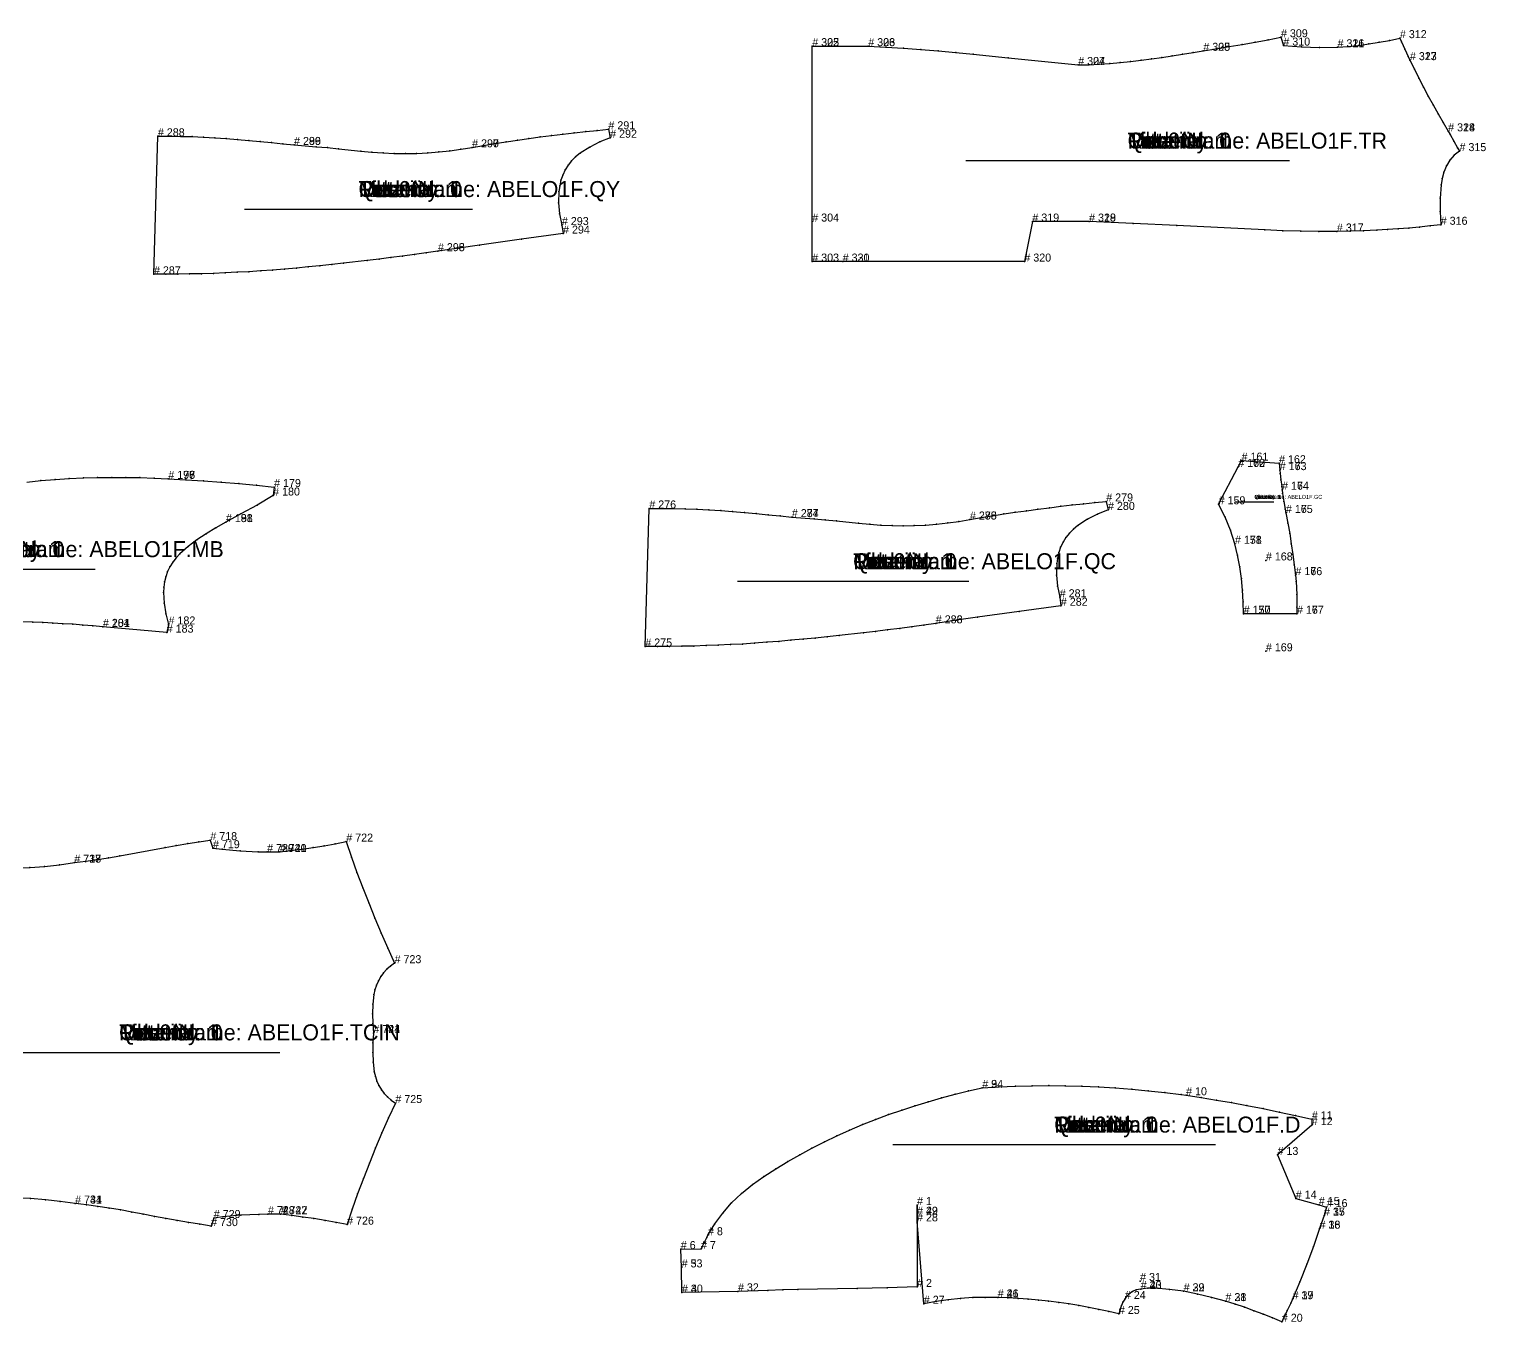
# Model space of a CAD drawing. Header units: metres. Extents: x 0 to 5103, y -3 to 3390.
# Drawn here: x 3283 to 5103, y 69 to 1684 of the extents above; entities that cross this region are included whole.
import ezdxf

# ---------------------------------------------------------------- set-up
doc = ezdxf.new("R2010")
doc.units = ezdxf.units.M

# ---------------------------------------------------------------- blocks, each defined once
blk = doc.blocks.new('1')
at = {"layer": '1'}
blk.add_lwpolyline([(4392.6, 214.9), (4392.6, 112.6), (4355.3, 111.5), (4318, 110.6), (4243.5, 109.3), (4224.8, 108.8), (4206.2, 108.3), (4168.9, 107.1), (4098.9, 105.5), (4098.5, 137), (4097.4, 159.9), (4122.7, 160), (4124, 162.9), (4126.9, 168.7), (4129.9, 174.4), (4131.4, 177.2), (4140.1, 191.4), (4149.9, 204.9), (4160.7, 217.5), (4173.4, 229.5), (4187, 240.4), (4201.3, 250.5), (4216.1, 260), (4231, 269.1), (4246.1, 277.7), (4261.3, 286), (4276.8, 293.9), (4292.5, 301.5), (4308.3, 308.6), (4324.4, 315.4), (4340.6, 321.9), (4356.9, 327.9), (4373.4, 333.6), (4389.9, 339), (4406.6, 344), (4423.3, 348.8), (4440.1, 353.2), (4457.1, 357.4), (4474.1, 361.2), (4494.8, 362.5), (4515.6, 363.5), (4536.3, 364), (4557.1, 364.2), (4577.8, 364), (4598.6, 363.5), (4619.3, 362.5), (4640.1, 361.2), (4660.8, 359.6), (4681.4, 357.7), (4702.1, 355.4), (4722.7, 352.8), (4728.8, 352), (4747.8, 349.1), (4766.8, 346.1), (4785.7, 342.8), (4804.6, 339.3), (4825, 335.3), (4845.4, 331.1), (4865.6, 326.8), (4885.9, 322.1), (4885.9, 314.7), (4843, 277.5), (4865.8, 223), (4894.6, 215), (4904.4, 212.3), (4901.1, 201.7), (4895.5, 185.4), (4887.8, 163.1), (4879.5, 140.9), (4870.9, 119), (4861.8, 97.2), (4859.6, 92.5), (4855.1, 83.1), (4850.7, 73.8), (4848.4, 69.1), (4836.8, 73.8), (4825.2, 78.4), (4813.5, 82.9), (4801.8, 87.2), (4789.9, 91.2), (4778, 94.9), (4760.7, 99.4), (4743.2, 103.4), (4725.7, 107.2), (4707.9, 109.5), (4690, 111.1), (4681.1, 110.9), (4672.1, 110), (4666.5, 109), (4661.6, 106.8), (4657.2, 103.4), (4653.5, 99.2), (4652.3, 97.5), (4649.9, 93.6), (4647.9, 89.4), (4646.1, 84.2), (4644.8, 78.8), (4632.4, 81.8), (4619.9, 84.5), (4607.3, 87), (4594.8, 89.3), (4582.2, 91.4), (4569.6, 93.2), (4557, 94.8), (4544.3, 96.2), (4531.6, 97.4), (4518.9, 98.3), (4506.2, 99), (4493.4, 99.5), (4477.8, 99.6), (4462.3, 99.2), (4446.8, 98.2), (4431.5, 96.5), (4416.3, 94.3), (4401.1, 91.6), (4392.6, 194.5), (4392.6, 202.8)], close=True, dxfattribs=at)
at = {"layer": '13'}
for p in [(4671.3, 120), (4098.9, 105.5)]:
    blk.add_point(p, dxfattribs=at)
at = {"layer": '2'}
for p in [(4474.1, 361.2), (4728.8, 352), (4885.9, 322.1), (4885.9, 314.7), (4843, 277.5), (4865.8, 223), (4392.6, 214.9), (4392.6, 202.8), (4894.6, 215), (4901.1, 201.7), (4904.4, 212.3), (4392.6, 194.5), (4895.5, 185.4), (4131.4, 177.2), (4097.4, 159.9), (4122.7, 160), (4098.5, 137), (4392.6, 112.6), (4672.1, 110), (4098.9, 105.5), (4168.9, 107.1), (4401.1, 91.6), (4493.4, 99.5), (4652.3, 97.5), (4725.7, 107.2), (4778, 94.9), (4861.8, 97.2), (4644.8, 78.8), (4848.4, 69.1)]:
    blk.add_point(p, dxfattribs=at)
at = {"layer": '3'}
for p in [(4536.3, 364), (4557.1, 364.2), (4577.8, 364), (4423.3, 348.8), (4440.1, 353.2), (4457.1, 357.4), (4494.8, 362.5), (4515.6, 363.5), (4598.6, 363.5), (4619.3, 362.5), (4640.1, 361.2), (4660.8, 359.6), (4681.4, 357.7), (4702.1, 355.4), (4722.7, 352.8), (4747.8, 349.1), (4766.8, 346.1), (4356.9, 327.9), (4373.4, 333.6), (4389.9, 339), (4406.6, 344), (4785.7, 342.8), (4804.6, 339.3), (4825, 335.3), (4845.4, 331.1), (4324.4, 315.4), (4340.6, 321.9), (4865.6, 326.8), (4276.8, 293.9), (4292.5, 301.5), (4308.3, 308.6), (4246.1, 277.7), (4261.3, 286), (4216.1, 260), (4231, 269.1), (4187, 240.4), (4201.3, 250.5), (4173.4, 229.5), (4149.9, 204.9), (4160.7, 217.5), (4140.1, 191.4), (4126.9, 168.7), (4129.9, 174.4), (4124, 162.9), (4887.8, 163.1), (4879.5, 140.9), (4243.5, 109.3), (4318, 110.6), (4355.3, 111.5), (4681.1, 110.9), (4690, 111.1), (4707.9, 109.5), (4870.9, 119), (4206.2, 108.3), (4224.8, 108.8), (4416.3, 94.3), (4431.5, 96.5), (4446.8, 98.2), (4462.3, 99.2), (4477.8, 99.6), (4506.2, 99), (4518.9, 98.3), (4531.6, 97.4), (4544.3, 96.2), (4557, 94.8), (4569.6, 93.2), (4582.2, 91.4), (4649.9, 93.6), (4653.5, 99.2), (4657.2, 103.4), (4661.6, 106.8), (4666.5, 109), (4743.2, 103.4), (4760.7, 99.4), (4789.9, 91.2), (4859.6, 92.5), (4594.8, 89.3), (4607.3, 87), (4619.9, 84.5), (4632.4, 81.8), (4646.1, 84.2), (4647.9, 89.4), (4801.8, 87.2), (4813.5, 82.9), (4825.2, 78.4), (4836.8, 73.8), (4850.7, 73.8), (4855.1, 83.1)]:
    blk.add_point(p, dxfattribs=at)
at = {"layer": '4'}
for p in [(4474.1, 361.2, 7.5), (4392.6, 202.8, 7.5), (4901.1, 201.7, 5), (4895.5, 185.4, 7.5), (4098.5, 137, 5.2), (4672.1, 110, 7.5), (4168.9, 107.1, 7.5), (4493.4, 99.5, 7.5), (4725.7, 107.2, 7.5), (4778, 94.9, 7.5), (4861.8, 97.2, 7.5)]:
    blk.add_point(p, dxfattribs=at)
at = {"layer": '7'}
blk.add_line((4362.3, 290.4), (4765.7, 290.4), dxfattribs=at)
at = {"layer": '84'}
blk.add_lwpolyline([(4392.6, 214.9), (4392.6, 112.6), (4355.3, 111.5), (4318, 110.6), (4243.5, 109.3), (4224.8, 108.8), (4206.2, 108.3), (4168.9, 107.1), (4098.9, 105.5), (4098.5, 137), (4097.4, 159.9), (4122.7, 160), (4124, 162.9), (4126.9, 168.7), (4129.9, 174.4), (4131.4, 177.2), (4140.1, 191.4), (4149.9, 204.9), (4160.7, 217.5), (4173.4, 229.5), (4187, 240.4), (4201.3, 250.5), (4216.1, 260), (4231, 269.1), (4246.1, 277.7), (4261.3, 286), (4276.8, 293.9), (4292.5, 301.5), (4308.3, 308.6), (4324.4, 315.4), (4340.6, 321.9), (4356.9, 327.9), (4373.4, 333.6), (4389.9, 339), (4406.6, 344), (4423.3, 348.8), (4440.1, 353.2), (4457.1, 357.4), (4474.1, 361.2), (4494.8, 362.5), (4515.6, 363.5), (4536.3, 364), (4557.1, 364.2), (4577.8, 364), (4598.6, 363.5), (4619.3, 362.5), (4640.1, 361.2), (4660.8, 359.6), (4681.4, 357.7), (4702.1, 355.4), (4722.7, 352.8), (4728.8, 352), (4747.8, 349.1), (4766.8, 346.1), (4785.7, 342.8), (4804.6, 339.3), (4825, 335.3), (4845.4, 331.1), (4865.6, 326.8), (4885.9, 322.1), (4885.9, 314.7), (4843, 277.5), (4865.8, 223), (4894.6, 215), (4904.4, 212.3), (4901.1, 201.7), (4895.5, 185.4), (4887.8, 163.1), (4879.5, 140.9), (4870.9, 119), (4861.8, 97.2), (4859.6, 92.5), (4855.1, 83.1), (4850.7, 73.8), (4848.4, 69.1), (4836.8, 73.8), (4825.2, 78.4), (4813.5, 82.9), (4801.8, 87.2), (4789.9, 91.2), (4778, 94.9), (4760.7, 99.4), (4743.2, 103.4), (4725.7, 107.2), (4707.9, 109.5), (4690, 111.1), (4681.1, 110.9), (4672.1, 110), (4666.5, 109), (4661.6, 106.8), (4657.2, 103.4), (4653.5, 99.2), (4652.3, 97.5), (4649.9, 93.6), (4647.9, 89.4), (4646.1, 84.2), (4644.8, 78.8), (4632.4, 81.8), (4619.9, 84.5), (4607.3, 87), (4594.8, 89.3), (4582.2, 91.4), (4569.6, 93.2), (4557, 94.8), (4544.3, 96.2), (4531.6, 97.4), (4518.9, 98.3), (4506.2, 99), (4493.4, 99.5), (4477.8, 99.6), (4462.3, 99.2), (4446.8, 98.2), (4431.5, 96.5), (4416.3, 94.3), (4401.1, 91.6), (4392.6, 194.5), (4392.6, 202.8)], close=True, dxfattribs=at)
at = {"layer": '1'}
for s, height, p in [('# 34', 10, (4474.1, 361.2)), ('Tilt: 0', 20, (4564, 305.4)), ('Quantity: 1', 20, (4564, 305.4)), ('Piece Name: ABELO1F.D', 20, (4564, 305.4)), ('Rotation: 0', 20, (4564, 305.4)), ('Fold: N', 20, (4564, 305.4)), ('Material: 1', 20, (4564, 305.4)), ('# 42', 10, (4392.6, 202.8)), ('# 35', 10, (4901.1, 201.7)), ('# 36', 10, (4895.5, 185.4)), ('# 33', 10, (4098.5, 137)), ('# 32', 10, (4168.9, 107.1)), ('# 41', 10, (4493.4, 99.5)), ('# 40', 10, (4672.1, 110)), ('# 39', 10, (4725.7, 107.2)), ('# 38', 10, (4778, 94.9)), ('# 37', 10, (4861.8, 97.2))]:
    blk.add_text(s, height=height, dxfattribs=at).set_placement(p)
at = {"layer": '13'}
for s, p in [('# 31', (4671.3, 120)), ('# 30', (4098.9, 105.5))]:
    blk.add_text(s, height=10, dxfattribs=at).set_placement(p)
at = {"layer": '2'}
for s, p in [('# 9', (4474.1, 361.2)), ('# 10', (4728.8, 352)), ('# 11', (4885.9, 322.1)), ('# 12', (4885.9, 314.7)), ('# 13', (4843, 277.5)), ('# 1', (4392.6, 214.9)), ('# 14', (4865.8, 223)), ('# 15', (4894.6, 215)), ('# 16', (4904.4, 212.3)), ('# 29', (4392.6, 202.8)), ('# 28', (4392.6, 194.5)), ('# 17', (4901.1, 201.7)), ('# 8', (4131.4, 177.2)), ('# 18', (4895.5, 185.4)), ('# 6', (4097.4, 159.9)), ('# 7', (4122.7, 160)), ('# 5', (4098.5, 137)), ('# 4', (4098.9, 105.5)), ('# 3', (4168.9, 107.1)), ('# 2', (4392.6, 112.6)), ('# 26', (4493.4, 99.5)), ('# 23', (4672.1, 110)), ('# 22', (4725.7, 107.2)), ('# 27', (4401.1, 91.6)), ('# 24', (4652.3, 97.5)), ('# 21', (4778, 94.9)), ('# 19', (4861.8, 97.2)), ('# 25', (4644.8, 78.8)), ('# 20', (4848.4, 69.1))]:
    blk.add_text(s, height=10, dxfattribs=at).set_placement(p)
blk = doc.blocks.new('9')
at = {"layer": '1'}
blk.add_lwpolyline([(4800.7, 953.5), (4800.2, 968.2), (4799.3, 982.9), (4797.8, 997.6), (4795.8, 1012.1), (4793.1, 1026.6), (4789.8, 1040.9), (4784.4, 1057.9), (4777.4, 1074.3), (4769.4, 1090.2), (4793.9, 1136.9), (4798.1, 1144.8), (4844.9, 1141.5), (4845.8, 1132.9), (4846.3, 1128.8), (4847.2, 1120.7), (4848.2, 1112.5), (4848.7, 1108.4), (4849.3, 1103.6), (4850.8, 1093.9), (4852.5, 1084.2), (4853.5, 1079.4), (4855.9, 1066.6), (4858.2, 1053.6), (4860.2, 1040.7), (4862.1, 1027.7), (4863.9, 1014.7), (4865.4, 1001.7), (4866.1, 993.7), (4867, 977.6), (4867.3, 961.6), (4867.3, 953.5)], close=True, dxfattribs=at)
at = {"layer": '13'}
for p in [(4828.5, 1020.1), (4828.5, 906.6)]:
    blk.add_point(p, dxfattribs=at)
at = {"layer": '2'}
for p in [(4793.9, 1136.9), (4798.1, 1144.8), (4844.9, 1141.5), (4845.8, 1132.9), (4848.7, 1108.4), (4769.4, 1090.2), (4853.5, 1079.4), (4789.8, 1040.9), (4865.4, 1001.7), (4800.7, 953.5), (4867.3, 953.5)]:
    blk.add_point(p, dxfattribs=at)
at = {"layer": '3'}
for p in [(4846.3, 1128.8), (4847.2, 1120.7), (4848.2, 1112.5), (4849.3, 1103.6), (4850.8, 1093.9), (4777.4, 1074.3), (4852.5, 1084.2), (4784.4, 1057.9), (4855.9, 1066.6), (4858.2, 1053.6), (4860.2, 1040.7), (4793.1, 1026.6), (4862.1, 1027.7), (4795.8, 1012.1), (4863.9, 1014.7), (4797.8, 997.6), (4799.3, 982.9), (4866.1, 993.7), (4800.2, 968.2), (4867, 977.6), (4867.3, 961.6)]:
    blk.add_point(p, dxfattribs=at)
at = {"layer": '4'}
for p in [(4793.9, 1136.9, 4), (4845.8, 1132.9, 4.4), (4848.7, 1108.4, 3), (4853.5, 1079.4, 3), (4789.8, 1040.9, 3), (4865.4, 1001.7, 3), (4800.7, 953.5, 3), (4867.3, 953.5, 3)]:
    blk.add_point(p, dxfattribs=at)
at = {"layer": '7'}
blk.add_line((4789.6, 1093.2), (4838.6, 1093.2), dxfattribs=at)
at = {"layer": '84'}
blk.add_lwpolyline([(4800.7, 953.5), (4800.2, 968.2), (4799.3, 982.9), (4797.8, 997.6), (4795.8, 1012.1), (4793.1, 1026.6), (4789.8, 1040.9), (4784.4, 1057.9), (4777.4, 1074.3), (4769.4, 1090.2), (4793.9, 1136.9), (4798.1, 1144.8), (4844.9, 1141.5), (4845.8, 1132.9), (4846.3, 1128.8), (4847.2, 1120.7), (4848.2, 1112.5), (4848.7, 1108.4), (4849.3, 1103.6), (4850.8, 1093.9), (4852.5, 1084.2), (4853.5, 1079.4), (4855.9, 1066.6), (4858.2, 1053.6), (4860.2, 1040.7), (4862.1, 1027.7), (4863.9, 1014.7), (4865.4, 1001.7), (4866.1, 993.7), (4867, 977.6), (4867.3, 961.6), (4867.3, 953.5)], close=True, dxfattribs=at)
at = {"layer": '1'}
for s, height, p in [('# 172', 10, (4793.9, 1136.9)), ('# 173', 10, (4845.8, 1132.9)), ('# 174', 10, (4848.7, 1108.4)), ('Tilt: 0', 5, (4814.1, 1097)), ('Quantity: 1', 5, (4814.1, 1097)), ('Piece Name: ABELO1F.GC', 5, (4814.1, 1097)), ('Rotation: 0', 5, (4814.1, 1097)), ('Fold: N', 5, (4814.1, 1097)), ('Material: 1', 5, (4814.1, 1097)), ('# 175', 10, (4853.5, 1079.4)), ('# 171', 10, (4789.8, 1040.9)), ('# 176', 10, (4865.4, 1001.7)), ('# 170', 10, (4800.7, 953.5)), ('# 177', 10, (4867.3, 953.5))]:
    blk.add_text(s, height=height, dxfattribs=at).set_placement(p)
at = {"layer": '13'}
for s, p in [('# 168', (4828.5, 1020.1)), ('# 169', (4828.5, 906.6))]:
    blk.add_text(s, height=10, dxfattribs=at).set_placement(p)
at = {"layer": '2'}
for s, p in [('# 160', (4793.9, 1136.9)), ('# 161', (4798.1, 1144.8)), ('# 162', (4844.9, 1141.5)), ('# 163', (4845.8, 1132.9)), ('# 164', (4848.7, 1108.4)), ('# 159', (4769.4, 1090.2)), ('# 165', (4853.5, 1079.4)), ('# 158', (4789.8, 1040.9)), ('# 166', (4865.4, 1001.7)), ('# 157', (4800.7, 953.5)), ('# 167', (4867.3, 953.5))]:
    blk.add_text(s, height=10, dxfattribs=at).set_placement(p)
blk = doc.blocks.new('10')
at = {"layer": '1'}
blk.add_lwpolyline([(3280.5, 1118), (3298, 1119.8), (3315.6, 1121.3), (3333.3, 1122.4), (3351, 1123.2), (3368.7, 1123.7), (3386.4, 1123.8), (3404.1, 1123.8), (3421.7, 1123.5), (3439.4, 1122.9), (3457.1, 1122), (3479.2, 1120.8), (3501.2, 1119.4), (3523.3, 1117.9), (3545.3, 1116.1), (3567.3, 1114.1), (3589.3, 1111.8), (3588.1, 1101.2), (3568.3, 1089.3), (3547.9, 1078.1), (3529.1, 1068), (3516.6, 1060.9), (3504.4, 1053.4), (3492.9, 1045.7), (3481.9, 1037.5), (3471.6, 1028.3), (3467, 1023.2), (3462.8, 1017.8), (3459.2, 1012.1), (3456.2, 1006.1), (3453.9, 999.8), (3452.2, 993.3), (3451.4, 986.7), (3451.2, 980), (3452.1, 966.6), (3454.1, 953.3), (3457.4, 940.1), (3455.1, 929.9), (3375.4, 937.1), (3362.9, 938.3), (3350.4, 939.3), (3338, 940.3), (3325.5, 941.1), (3313, 941.8), (3300.5, 942.4), (3288, 942.9), (3275.5, 943.3)], dxfattribs=at)
at = {"layer": '13'}
blk.add_point((3457.1, 1122), dxfattribs=at)
at = {"layer": '2'}
for p in [(3457.1, 1122), (3589.3, 1111.8), (3588.1, 1101.2), (3529.1, 1068), (3375.4, 937.1), (3455.1, 929.9), (3457.4, 940.1)]:
    blk.add_point(p, dxfattribs=at)
at = {"layer": '3'}
for p in [(3298, 1119.8), (3315.6, 1121.3), (3333.3, 1122.4), (3351, 1123.2), (3368.7, 1123.7), (3386.4, 1123.8), (3404.1, 1123.8), (3421.7, 1123.5), (3439.4, 1122.9), (3479.2, 1120.8), (3501.2, 1119.4), (3523.3, 1117.9), (3545.3, 1116.1), (3567.3, 1114.1), (3547.9, 1078.1), (3568.3, 1089.3), (3516.6, 1060.9), (3481.9, 1037.5), (3492.9, 1045.7), (3504.4, 1053.4), (3467, 1023.2), (3471.6, 1028.3), (3456.2, 1006.1), (3459.2, 1012.1), (3462.8, 1017.8), (3451.4, 986.7), (3452.2, 993.3), (3453.9, 999.8), (3451.2, 980), (3452.1, 966.6), (3454.1, 953.3), (3288, 942.9), (3300.5, 942.4), (3313, 941.8), (3325.5, 941.1), (3338, 940.3), (3350.4, 939.3), (3362.9, 938.3)]:
    blk.add_point(p, dxfattribs=at)
at = {"layer": '4'}
for p in [(3457.1, 1122, 7.5), (3529.1, 1068, 7.5), (3375.4, 937.1, 7.5)]:
    blk.add_point(p, dxfattribs=at)
at = {"layer": '7'}
blk.add_line((3029.8, 1009.2), (3365.9, 1009.2), dxfattribs=at)
at = {"layer": '84'}
blk.add_lwpolyline([(3280.5, 1118), (3298, 1119.8), (3315.6, 1121.3), (3333.3, 1122.4), (3351, 1123.2), (3368.7, 1123.7), (3386.4, 1123.8), (3404.1, 1123.8), (3421.7, 1123.5), (3439.4, 1122.9), (3457.1, 1122), (3479.2, 1120.8), (3501.2, 1119.4), (3523.3, 1117.9), (3545.3, 1116.1), (3567.3, 1114.1), (3589.3, 1111.8), (3588.1, 1101.2), (3568.3, 1089.3), (3547.9, 1078.1), (3529.1, 1068), (3516.6, 1060.9), (3504.4, 1053.4), (3492.9, 1045.7), (3481.9, 1037.5), (3471.6, 1028.3), (3467, 1023.2), (3462.8, 1017.8), (3459.2, 1012.1), (3456.2, 1006.1), (3453.9, 999.8), (3452.2, 993.3), (3451.4, 986.7), (3451.2, 980), (3452.1, 966.6), (3454.1, 953.3), (3457.4, 940.1), (3455.1, 929.9), (3375.4, 937.1), (3362.9, 938.3), (3350.4, 939.3), (3338, 940.3), (3325.5, 941.1), (3313, 941.8), (3300.5, 942.4), (3288, 942.9), (3275.5, 943.3)], dxfattribs=at)
at = {"layer": '1'}
for s, height, p in [('# 197', 10, (3457.1, 1122)), ('# 198', 10, (3529.1, 1068)), ('Quantity: 1', 20, (3197.9, 1024.2)), ('Piece Name: ABELO1F.MB', 20, (3197.9, 1024.2)), ('Rotation: 0', 20, (3197.9, 1024.2)), ('Material: 1', 20, (3197.9, 1024.2)), ('# 201', 10, (3375.4, 937.1))]:
    blk.add_text(s, height=height, dxfattribs=at).set_placement(p)
at = {"layer": '13'}
blk.add_text('# 196', height=10, dxfattribs=at).set_placement((3457.1, 1122))
at = {"layer": '2'}
for s, p in [('# 178', (3457.1, 1122)), ('# 180', (3588.1, 1101.2)), ('# 179', (3589.3, 1111.8)), ('# 181', (3529.1, 1068)), ('# 184', (3375.4, 937.1)), ('# 182', (3457.4, 940.1)), ('# 183', (3455.1, 929.9))]:
    blk.add_text(s, height=10, dxfattribs=at).set_placement(p)
blk = doc.blocks.new('15')
at = {"layer": '1'}
blk.add_lwpolyline([(4053.1, 912.6), (4058.1, 1085), (4073, 1085.1), (4087.9, 1085), (4102.8, 1084.7), (4117.6, 1084.1), (4132.5, 1083.3), (4147.3, 1082.3), (4162.1, 1081.2), (4177, 1079.9), (4191.8, 1078.6), (4206.6, 1077.2), (4221.4, 1075.7), (4236.2, 1074.2), (4264, 1071.9), (4277.9, 1070.8), (4291.8, 1069.5), (4319.6, 1066.6), (4333.5, 1065.3), (4347.4, 1064.2), (4361.4, 1063.6), (4375.3, 1063.4), (4389.2, 1063.7), (4403.1, 1064.3), (4417.1, 1065.4), (4431, 1066.9), (4444.8, 1068.8), (4458.7, 1071.2), (4472.8, 1073.6), (4486.9, 1075.9), (4501.1, 1078.1), (4515.3, 1080.2), (4529.5, 1082.2), (4543.7, 1084.2), (4557.9, 1086), (4572.1, 1087.7), (4586.3, 1089.4), (4600.5, 1090.9), (4614.8, 1092.4), (4629, 1093.8), (4631.2, 1083.2), (4618.1, 1077.9), (4605.6, 1071.5), (4593.6, 1063.8), (4588, 1059.3), (4583, 1054.3), (4578.7, 1048.9), (4575, 1042.9), (4572, 1036.6), (4569.7, 1030), (4568.1, 1023.1), (4567.1, 1016.1), (4566.7, 1001.9), (4567.9, 988), (4570.9, 974.1), (4572.3, 963.5), (4520.2, 956.4), (4468, 949.2), (4442, 945.4), (4416, 941.5), (4401, 939.3), (4385.9, 937.2), (4370.9, 935.2), (4355.8, 933.3), (4340.7, 931.5), (4325.7, 929.7), (4295.5, 926.3), (4280.4, 924.7), (4265.3, 923.1), (4250.2, 921.6), (4235.1, 920.3), (4219.9, 919), (4204.8, 917.8), (4189.7, 916.7), (4174.5, 915.7), (4159.4, 914.9), (4144.2, 914.2), (4129.1, 913.7), (4113.9, 913.2), (4098.7, 912.9), (4083.5, 912.7), (4068.3, 912.6)], close=True, dxfattribs=at)
at = {"layer": '2'}
for p in [(4629, 1093.8), (4058.1, 1085), (4236.2, 1074.2), (4631.2, 1083.2), (4458.7, 1071.2), (4570.9, 974.1), (4572.3, 963.5), (4416, 941.5), (4053.1, 912.6)]:
    blk.add_point(p, dxfattribs=at)
at = {"layer": '3'}
for p in [(4614.8, 1092.4), (4073, 1085.1), (4087.9, 1085), (4102.8, 1084.7), (4117.6, 1084.1), (4132.5, 1083.3), (4147.3, 1082.3), (4162.1, 1081.2), (4177, 1079.9), (4191.8, 1078.6), (4206.6, 1077.2), (4221.4, 1075.7), (4486.9, 1075.9), (4501.1, 1078.1), (4515.3, 1080.2), (4529.5, 1082.2), (4543.7, 1084.2), (4557.9, 1086), (4572.1, 1087.7), (4586.3, 1089.4), (4600.5, 1090.9), (4618.1, 1077.9), (4264, 1071.9), (4277.9, 1070.8), (4291.8, 1069.5), (4319.6, 1066.6), (4333.5, 1065.3), (4347.4, 1064.2), (4361.4, 1063.6), (4375.3, 1063.4), (4389.2, 1063.7), (4403.1, 1064.3), (4417.1, 1065.4), (4431, 1066.9), (4444.8, 1068.8), (4472.8, 1073.6), (4588, 1059.3), (4593.6, 1063.8), (4605.6, 1071.5), (4575, 1042.9), (4578.7, 1048.9), (4583, 1054.3), (4568.1, 1023.1), (4569.7, 1030), (4572, 1036.6), (4566.7, 1001.9), (4567.1, 1016.1), (4567.9, 988), (4468, 949.2), (4520.2, 956.4), (4325.7, 929.7), (4340.7, 931.5), (4355.8, 933.3), (4370.9, 935.2), (4385.9, 937.2), (4401, 939.3), (4442, 945.4), (4068.3, 912.6), (4083.5, 912.7), (4098.7, 912.9), (4113.9, 913.2), (4129.1, 913.7), (4144.2, 914.2), (4159.4, 914.9), (4174.5, 915.7), (4189.7, 916.7), (4204.8, 917.8), (4219.9, 919), (4235.1, 920.3), (4250.2, 921.6), (4265.3, 923.1), (4280.4, 924.7), (4295.5, 926.3)]:
    blk.add_point(p, dxfattribs=at)
at = {"layer": '4'}
for p in [(4236.2, 1074.2, 7.5), (4458.7, 1071.2, 7.5), (4416, 941.5, 7.5)]:
    blk.add_point(p, dxfattribs=at)
at = {"layer": '7'}
blk.add_line((4168.1, 994.1), (4457.2, 994.1), dxfattribs=at)
at = {"layer": '84'}
blk.add_lwpolyline([(4053.1, 912.6), (4058.1, 1085), (4073, 1085.1), (4087.9, 1085), (4102.8, 1084.7), (4117.6, 1084.1), (4132.5, 1083.3), (4147.3, 1082.3), (4162.1, 1081.2), (4177, 1079.9), (4191.8, 1078.6), (4206.6, 1077.2), (4221.4, 1075.7), (4236.2, 1074.2), (4264, 1071.9), (4277.9, 1070.8), (4291.8, 1069.5), (4319.6, 1066.6), (4333.5, 1065.3), (4347.4, 1064.2), (4361.4, 1063.6), (4375.3, 1063.4), (4389.2, 1063.7), (4403.1, 1064.3), (4417.1, 1065.4), (4431, 1066.9), (4444.8, 1068.8), (4458.7, 1071.2), (4472.8, 1073.6), (4486.9, 1075.9), (4501.1, 1078.1), (4515.3, 1080.2), (4529.5, 1082.2), (4543.7, 1084.2), (4557.9, 1086), (4572.1, 1087.7), (4586.3, 1089.4), (4600.5, 1090.9), (4614.8, 1092.4), (4629, 1093.8), (4631.2, 1083.2), (4618.1, 1077.9), (4605.6, 1071.5), (4593.6, 1063.8), (4588, 1059.3), (4583, 1054.3), (4578.7, 1048.9), (4575, 1042.9), (4572, 1036.6), (4569.7, 1030), (4568.1, 1023.1), (4567.1, 1016.1), (4566.7, 1001.9), (4567.9, 988), (4570.9, 974.1), (4572.3, 963.5), (4520.2, 956.4), (4468, 949.2), (4442, 945.4), (4416, 941.5), (4401, 939.3), (4385.9, 937.2), (4370.9, 935.2), (4355.8, 933.3), (4340.7, 931.5), (4325.7, 929.7), (4295.5, 926.3), (4280.4, 924.7), (4265.3, 923.1), (4250.2, 921.6), (4235.1, 920.3), (4219.9, 919), (4204.8, 917.8), (4189.7, 916.7), (4174.5, 915.7), (4159.4, 914.9), (4144.2, 914.2), (4129.1, 913.7), (4113.9, 913.2), (4098.7, 912.9), (4083.5, 912.7), (4068.3, 912.6)], close=True, dxfattribs=at)
at = {"layer": '1'}
for s, height, p in [('# 284', 10, (4236.2, 1074.2)), ('# 285', 10, (4458.7, 1071.2)), ('Tilt: 0', 20, (4312.7, 1009.1)), ('Quantity: 1', 20, (4312.7, 1009.1)), ('Piece Name: ABELO1F.QC', 20, (4312.7, 1009.1)), ('Rotation: 0', 20, (4312.7, 1009.1)), ('Fold: N', 20, (4312.7, 1009.1)), ('Material: 1', 20, (4312.7, 1009.1)), ('# 286', 10, (4416, 941.5))]:
    blk.add_text(s, height=height, dxfattribs=at).set_placement(p)
at = {"layer": '2'}
for s, p in [('# 276', (4058.1, 1085)), ('# 279', (4629, 1093.8)), ('# 280', (4631.2, 1083.2)), ('# 277', (4236.2, 1074.2)), ('# 278', (4458.7, 1071.2)), ('# 281', (4570.9, 974.1)), ('# 282', (4572.3, 963.5)), ('# 283', (4416, 941.5)), ('# 275', (4053.1, 912.6))]:
    blk.add_text(s, height=10, dxfattribs=at).set_placement(p)
blk = doc.blocks.new('16')
at = {"layer": '1'}
blk.add_lwpolyline([(3439.2, 1377.5), (3444.1, 1549.9), (3458.4, 1550), (3472.6, 1549.8), (3486.8, 1549.5), (3501, 1548.9), (3515.1, 1548.1), (3529.3, 1547.1), (3543.5, 1546), (3557.6, 1544.7), (3571.8, 1543.4), (3585.9, 1542), (3600.1, 1540.6), (3614.2, 1539.1), (3642, 1536.8), (3655.9, 1535.7), (3669.8, 1534.4), (3697.6, 1531.5), (3711.5, 1530.2), (3725.5, 1529.1), (3739.4, 1528.5), (3753.3, 1528.3), (3767.3, 1528.6), (3781.2, 1529.2), (3795.1, 1530.3), (3809, 1531.8), (3822.8, 1533.7), (3836.7, 1536.1), (3850.8, 1538.5), (3864.9, 1540.8), (3879.1, 1543), (3893.3, 1545.1), (3907.5, 1547.2), (3921.7, 1549.1), (3935.9, 1550.9), (3950.1, 1552.6), (3964.3, 1554.3), (3978.6, 1555.8), (3992.8, 1557.3), (4007, 1558.7), (4009.2, 1548.1), (3996.1, 1542.8), (3983.6, 1536.4), (3971.6, 1528.7), (3966, 1524.2), (3961, 1519.2), (3956.7, 1513.8), (3953, 1507.8), (3950, 1501.5), (3947.7, 1494.9), (3946.1, 1488), (3945.1, 1481), (3944.7, 1466.8), (3945.9, 1452.9), (3948.9, 1439), (3950.3, 1428.4), (3898.2, 1421.3), (3846.1, 1414.1), (3820, 1410.3), (3794, 1406.4), (3779.3, 1404.2), (3764.6, 1402.2), (3749.9, 1400.2), (3735.2, 1398.3), (3720.4, 1396.4), (3705.7, 1394.7), (3676.2, 1391.3), (3661.4, 1389.7), (3646.6, 1388.1), (3631.9, 1386.7), (3617.1, 1385.3), (3602.3, 1384), (3587.5, 1382.8), (3572.7, 1381.8), (3557.9, 1380.8), (3543.1, 1380), (3528.2, 1379.3), (3513.4, 1378.7), (3498.6, 1378.2), (3483.7, 1377.9), (3468.9, 1377.6), (3454, 1377.5)], close=True, dxfattribs=at)
at = {"layer": '2'}
for p in [(3444.1, 1549.9), (4007, 1558.7), (4009.2, 1548.1), (3614.2, 1539.1), (3836.7, 1536.1), (3948.9, 1439), (3950.3, 1428.4), (3794, 1406.4), (3439.2, 1377.5)]:
    blk.add_point(p, dxfattribs=at)
at = {"layer": '3'}
for p in [(3458.4, 1550), (3472.6, 1549.8), (3486.8, 1549.5), (3501, 1548.9), (3515.1, 1548.1), (3529.3, 1547.1), (3907.5, 1547.2), (3921.7, 1549.1), (3935.9, 1550.9), (3950.1, 1552.6), (3964.3, 1554.3), (3978.6, 1555.8), (3992.8, 1557.3), (3543.5, 1546), (3557.6, 1544.7), (3571.8, 1543.4), (3585.9, 1542), (3600.1, 1540.6), (3642, 1536.8), (3655.9, 1535.7), (3669.8, 1534.4), (3697.6, 1531.5), (3711.5, 1530.2), (3725.5, 1529.1), (3781.2, 1529.2), (3795.1, 1530.3), (3809, 1531.8), (3822.8, 1533.7), (3850.8, 1538.5), (3864.9, 1540.8), (3879.1, 1543), (3893.3, 1545.1), (3983.6, 1536.4), (3996.1, 1542.8), (3739.4, 1528.5), (3753.3, 1528.3), (3767.3, 1528.6), (3956.7, 1513.8), (3961, 1519.2), (3966, 1524.2), (3971.6, 1528.7), (3947.7, 1494.9), (3950, 1501.5), (3953, 1507.8), (3945.1, 1481), (3946.1, 1488), (3944.7, 1466.8), (3945.9, 1452.9), (3898.2, 1421.3), (3764.6, 1402.2), (3779.3, 1404.2), (3820, 1410.3), (3846.1, 1414.1), (3602.3, 1384), (3617.1, 1385.3), (3631.9, 1386.7), (3646.6, 1388.1), (3661.4, 1389.7), (3676.2, 1391.3), (3705.7, 1394.7), (3720.4, 1396.4), (3735.2, 1398.3), (3749.9, 1400.2), (3454, 1377.5), (3468.9, 1377.6), (3483.7, 1377.9), (3498.6, 1378.2), (3513.4, 1378.7), (3528.2, 1379.3), (3543.1, 1380), (3557.9, 1380.8), (3572.7, 1381.8), (3587.5, 1382.8)]:
    blk.add_point(p, dxfattribs=at)
at = {"layer": '4'}
for p in [(3614.2, 1539.1, 7.5), (3836.7, 1536.1, 7.5), (3794, 1406.4, 7.5)]:
    blk.add_point(p, dxfattribs=at)
at = {"layer": '7'}
blk.add_line((3552.2, 1459), (3837.2, 1459), dxfattribs=at)
at = {"layer": '84'}
blk.add_lwpolyline([(3439.2, 1377.5), (3444.1, 1549.9), (3458.4, 1550), (3472.6, 1549.8), (3486.8, 1549.5), (3501, 1548.9), (3515.1, 1548.1), (3529.3, 1547.1), (3543.5, 1546), (3557.6, 1544.7), (3571.8, 1543.4), (3585.9, 1542), (3600.1, 1540.6), (3614.2, 1539.1), (3642, 1536.8), (3655.9, 1535.7), (3669.8, 1534.4), (3697.6, 1531.5), (3711.5, 1530.2), (3725.5, 1529.1), (3739.4, 1528.5), (3753.3, 1528.3), (3767.3, 1528.6), (3781.2, 1529.2), (3795.1, 1530.3), (3809, 1531.8), (3822.8, 1533.7), (3836.7, 1536.1), (3850.8, 1538.5), (3864.9, 1540.8), (3879.1, 1543), (3893.3, 1545.1), (3907.5, 1547.2), (3921.7, 1549.1), (3935.9, 1550.9), (3950.1, 1552.6), (3964.3, 1554.3), (3978.6, 1555.8), (3992.8, 1557.3), (4007, 1558.7), (4009.2, 1548.1), (3996.1, 1542.8), (3983.6, 1536.4), (3971.6, 1528.7), (3966, 1524.2), (3961, 1519.2), (3956.7, 1513.8), (3953, 1507.8), (3950, 1501.5), (3947.7, 1494.9), (3946.1, 1488), (3945.1, 1481), (3944.7, 1466.8), (3945.9, 1452.9), (3948.9, 1439), (3950.3, 1428.4), (3898.2, 1421.3), (3846.1, 1414.1), (3820, 1410.3), (3794, 1406.4), (3779.3, 1404.2), (3764.6, 1402.2), (3749.9, 1400.2), (3735.2, 1398.3), (3720.4, 1396.4), (3705.7, 1394.7), (3676.2, 1391.3), (3661.4, 1389.7), (3646.6, 1388.1), (3631.9, 1386.7), (3617.1, 1385.3), (3602.3, 1384), (3587.5, 1382.8), (3572.7, 1381.8), (3557.9, 1380.8), (3543.1, 1380), (3528.2, 1379.3), (3513.4, 1378.7), (3498.6, 1378.2), (3483.7, 1377.9), (3468.9, 1377.6), (3454, 1377.5)], close=True, dxfattribs=at)
at = {"layer": '1'}
for s, height, p in [('# 296', 10, (3614.2, 1539.1)), ('# 297', 10, (3836.7, 1536.1)), ('Tilt: 0', 20, (3694.7, 1474)), ('Quantity: 1', 20, (3694.7, 1474)), ('Piece Name: ABELO1F.QY', 20, (3694.7, 1474)), ('Rotation: 0', 20, (3694.7, 1474)), ('Fold: N', 20, (3694.7, 1474)), ('Material: 1', 20, (3694.7, 1474)), ('# 298', 10, (3794, 1406.4))]:
    blk.add_text(s, height=height, dxfattribs=at).set_placement(p)
at = {"layer": '2'}
for s, p in [('# 291', (4007, 1558.7)), ('# 288', (3444.1, 1549.9)), ('# 289', (3614.2, 1539.1)), ('# 292', (4009.2, 1548.1)), ('# 290', (3836.7, 1536.1)), ('# 293', (3948.9, 1439)), ('# 294', (3950.3, 1428.4)), ('# 295', (3794, 1406.4)), ('# 287', (3439.2, 1377.5))]:
    blk.add_text(s, height=10, dxfattribs=at).set_placement(p)
blk = doc.blocks.new('18')
at = {"layer": '1'}
blk.add_lwpolyline([(4261.7, 1393.4), (4261.7, 1443.4), (4261.7, 1662.5), (4331.7, 1662.5), (4353.6, 1661.3), (4375.5, 1659.9), (4397.3, 1658.3), (4419.2, 1656.5), (4441.1, 1654.5), (4462.9, 1652.3), (4506.6, 1647.8), (4594, 1639), (4607.1, 1639.3), (4620.2, 1639.9), (4633.3, 1640.8), (4646.4, 1641.9), (4659.4, 1643.2), (4672.5, 1644.8), (4685.5, 1646.5), (4698.5, 1648.3), (4711.5, 1650.3), (4724.4, 1652.3), (4737.4, 1654.4), (4750.3, 1656.7), (4766.5, 1659.2), (4782.7, 1661.9), (4798.9, 1664.7), (4815, 1667.6), (4831.2, 1670.5), (4847.3, 1673.6), (4850.3, 1663.2), (4872.8, 1661.6), (4895.4, 1660.8), (4918, 1661.1), (4931.1, 1662.1), (4944.2, 1663.4), (4957.2, 1665.2), (4970.2, 1667.3), (4983.1, 1669.7), (4995.9, 1672.5), (4997.9, 1667.9), (5002, 1658.7), (5006.2, 1649.6), (5008.4, 1645), (5014, 1633.7), (5019.7, 1622.4), (5025.5, 1611.2), (5031.4, 1600.1), (5037.5, 1589), (5043.6, 1578), (5049.9, 1567), (5056.2, 1556.1), (5058.6, 1552), (5063.3, 1543.8), (5068, 1535.5), (5070.4, 1531.4), (5063.7, 1526.2), (5058.3, 1520.1), (5054, 1513), (5050.9, 1505.3), (5048.8, 1497.3), (5047.3, 1489.1), (5046.1, 1472.6), (5046.3, 1456), (5046.9, 1439.4), (5033.6, 1437.9), (5020.3, 1436.5), (5007, 1435.3), (4993.7, 1434.2), (4980.4, 1433.3), (4967.1, 1432.5), (4950.5, 1431.8), (4933.9, 1431.3), (4917.2, 1431), (4894.7, 1431.1), (4872.2, 1431.4), (4849.8, 1432), (4827.3, 1432.9), (4717.4, 1438.5), (4662.5, 1441.1), (4607.6, 1443.4), (4536.7, 1443.4), (4526.7, 1393.4), (4299.7, 1393.4)], close=True, dxfattribs=at)
at = {"layer": '13'}
blk.add_point((4261.7, 1662.5), dxfattribs=at)
at = {"layer": '2'}
for p in [(4261.7, 1662.5), (4331.7, 1662.5), (4750.3, 1656.7), (4847.3, 1673.6), (4850.3, 1663.2), (4918, 1661.1), (4995.9, 1672.5), (4594, 1639), (5008.4, 1645), (5056.2, 1556.1), (5070.4, 1531.4), (4261.7, 1443.4), (4536.7, 1443.4), (4607.6, 1443.4), (5046.9, 1439.4), (4917.2, 1431), (4261.7, 1393.4), (4299.7, 1393.4), (4526.7, 1393.4)]:
    blk.add_point(p, dxfattribs=at)
at = {"layer": '3'}
for p in [(4353.6, 1661.3), (4375.5, 1659.9), (4397.3, 1658.3), (4419.2, 1656.5), (4766.5, 1659.2), (4782.7, 1661.9), (4798.9, 1664.7), (4815, 1667.6), (4831.2, 1670.5), (4872.8, 1661.6), (4895.4, 1660.8), (4931.1, 1662.1), (4944.2, 1663.4), (4957.2, 1665.2), (4970.2, 1667.3), (4983.1, 1669.7), (4997.9, 1667.9), (5002, 1658.7), (4441.1, 1654.5), (4462.9, 1652.3), (4506.6, 1647.8), (4607.1, 1639.3), (4620.2, 1639.9), (4633.3, 1640.8), (4646.4, 1641.9), (4659.4, 1643.2), (4672.5, 1644.8), (4685.5, 1646.5), (4698.5, 1648.3), (4711.5, 1650.3), (4724.4, 1652.3), (4737.4, 1654.4), (5006.2, 1649.6), (5014, 1633.7), (5019.7, 1622.4), (5025.5, 1611.2), (5031.4, 1600.1), (5037.5, 1589), (5043.6, 1578), (5049.9, 1567), (5058.6, 1552), (5063.3, 1543.8), (5068, 1535.5), (5054, 1513), (5058.3, 1520.1), (5063.7, 1526.2), (5048.8, 1497.3), (5050.9, 1505.3), (5047.3, 1489.1), (5046.1, 1472.6), (4662.5, 1441.1), (4717.4, 1438.5), (5033.6, 1437.9), (5046.3, 1456), (4827.3, 1432.9), (4849.8, 1432), (4872.2, 1431.4), (4894.7, 1431.1), (4933.9, 1431.3), (4950.5, 1431.8), (4967.1, 1432.5), (4980.4, 1433.3), (4993.7, 1434.2), (5007, 1435.3), (5020.3, 1436.5)]:
    blk.add_point(p, dxfattribs=at)
at = {"layer": '4'}
for p in [(4331.7, 1662.5, 7.5), (4750.3, 1656.7, 7.5), (4918, 1661.1, 7.5), (4594, 1639, 7.5), (5008.4, 1645, 7.5), (5056.2, 1556.1, 7.5), (4607.6, 1443.4, 7.5), (4299.7, 1393.4, 7.5)]:
    blk.add_point(p, dxfattribs=at)
at = {"layer": '7'}
blk.add_line((4453.6, 1519.5), (4857.9, 1519.5), dxfattribs=at)
at = {"layer": '84'}
blk.add_lwpolyline([(4261.7, 1393.4), (4261.7, 1443.4), (4261.7, 1662.5), (4331.7, 1662.5), (4353.6, 1661.3), (4375.5, 1659.9), (4397.3, 1658.3), (4419.2, 1656.5), (4441.1, 1654.5), (4462.9, 1652.3), (4506.6, 1647.8), (4594, 1639), (4607.1, 1639.3), (4620.2, 1639.9), (4633.3, 1640.8), (4646.4, 1641.9), (4659.4, 1643.2), (4672.5, 1644.8), (4685.5, 1646.5), (4698.5, 1648.3), (4711.5, 1650.3), (4724.4, 1652.3), (4737.4, 1654.4), (4750.3, 1656.7), (4766.5, 1659.2), (4782.7, 1661.9), (4798.9, 1664.7), (4815, 1667.6), (4831.2, 1670.5), (4847.3, 1673.6), (4850.3, 1663.2), (4872.8, 1661.6), (4895.4, 1660.8), (4918, 1661.1), (4931.1, 1662.1), (4944.2, 1663.4), (4957.2, 1665.2), (4970.2, 1667.3), (4983.1, 1669.7), (4995.9, 1672.5), (4997.9, 1667.9), (5002, 1658.7), (5006.2, 1649.6), (5008.4, 1645), (5014, 1633.7), (5019.7, 1622.4), (5025.5, 1611.2), (5031.4, 1600.1), (5037.5, 1589), (5043.6, 1578), (5049.9, 1567), (5056.2, 1556.1), (5058.6, 1552), (5063.3, 1543.8), (5068, 1535.5), (5070.4, 1531.4), (5063.7, 1526.2), (5058.3, 1520.1), (5054, 1513), (5050.9, 1505.3), (5048.8, 1497.3), (5047.3, 1489.1), (5046.1, 1472.6), (5046.3, 1456), (5046.9, 1439.4), (5033.6, 1437.9), (5020.3, 1436.5), (5007, 1435.3), (4993.7, 1434.2), (4980.4, 1433.3), (4967.1, 1432.5), (4950.5, 1431.8), (4933.9, 1431.3), (4917.2, 1431), (4894.7, 1431.1), (4872.2, 1431.4), (4849.8, 1432), (4827.3, 1432.9), (4717.4, 1438.5), (4662.5, 1441.1), (4607.6, 1443.4), (4536.7, 1443.4), (4526.7, 1393.4), (4299.7, 1393.4)], close=True, dxfattribs=at)
at = {"layer": '1'}
for s, height, p in [('# 323', 10, (4331.7, 1662.5)), ('# 325', 10, (4750.3, 1656.7)), ('# 326', 10, (4918, 1661.1)), ('# 324', 10, (4594, 1639)), ('# 327', 10, (5008.4, 1645)), ('# 328', 10, (5056.2, 1556.1)), ('Tilt: 0', 20, (4655.7, 1534.5)), ('Quantity: 1', 20, (4655.7, 1534.5)), ('Piece Name: ABELO1F.TR', 20, (4655.7, 1534.5)), ('Rotation: 0', 20, (4655.7, 1534.5)), ('Fold: N', 20, (4655.7, 1534.5)), ('Material: 1', 20, (4655.7, 1534.5)), ('# 329', 10, (4607.6, 1443.4)), ('# 330', 10, (4299.7, 1393.4))]:
    blk.add_text(s, height=height, dxfattribs=at).set_placement(p)
at = {"layer": '13'}
blk.add_text('# 322', height=10, dxfattribs=at).set_placement((4261.7, 1662.5))
at = {"layer": '2'}
for s, p in [('# 309', (4847.3, 1673.6)), ('# 312', (4995.9, 1672.5)), ('# 305', (4261.7, 1662.5)), ('# 306', (4331.7, 1662.5)), ('# 308', (4750.3, 1656.7)), ('# 310', (4850.3, 1663.2)), ('# 311', (4918, 1661.1)), ('# 307', (4594, 1639)), ('# 313', (5008.4, 1645)), ('# 314', (5056.2, 1556.1)), ('# 315', (5070.4, 1531.4)), ('# 304', (4261.7, 1443.4)), ('# 319', (4536.7, 1443.4)), ('# 318', (4607.6, 1443.4)), ('# 317', (4917.2, 1431)), ('# 316', (5046.9, 1439.4)), ('# 303', (4261.7, 1393.4)), ('# 321', (4299.7, 1393.4)), ('# 320', (4526.7, 1393.4))]:
    blk.add_text(s, height=10, dxfattribs=at).set_placement(p)
blk = doc.blocks.new('41')
at = {"layer": '1'}
blk.add_lwpolyline([(3265.4, 635.9), (3284, 636.5), (3302.6, 637.8), (3321.2, 639.9), (3339.7, 642.6), (3353.9, 644.5), (3368.1, 646.6), (3382.3, 648.8), (3396.4, 651.2), (3453, 661.7), (3467.1, 664.2), (3481.3, 666.5), (3495.4, 668.6), (3509.6, 670.7), (3512.9, 660.6), (3524.2, 659.3), (3546.7, 657.2), (3569.3, 656.1), (3580.6, 655.9), (3596.4, 655.9), (3610.4, 657.6), (3624.3, 659.4), (3638.1, 661.5), (3651.9, 663.7), (3665.7, 666.2), (3679.5, 668.9), (3685.9, 649.5), (3692.7, 630.3), (3700.1, 611.2), (3707.6, 592.2), (3715.1, 573.2), (3722.9, 554.3), (3731.2, 535.6), (3739.8, 517), (3734.7, 513.4), (3730.2, 509.4), (3726.1, 505), (3722.6, 500.3), (3719.6, 495.1), (3717.2, 489.6), (3715.2, 483.8), (3713.8, 477.9), (3712.5, 465.9), (3712.4, 453.8), (3712.7, 441.7), (3713.4, 429.6), (3712.8, 417.5), (3712.7, 405.4), (3712.9, 393.3), (3714.4, 381.3), (3715.8, 375.3), (3717.8, 369.6), (3720.3, 364.1), (3723.4, 358.9), (3727, 354.2), (3731.1, 349.9), (3735.7, 345.9), (3740.8, 342.3), (3732.1, 323.8), (3723.9, 305.1), (3716.1, 286.2), (3708.6, 267.2), (3701.1, 248.2), (3693.7, 229.1), (3686.9, 209.8), (3680.5, 190.4), (3666.7, 193.1), (3652.9, 195.6), (3639.1, 197.9), (3625.2, 199.9), (3611.3, 201.8), (3597.4, 203.4), (3581.6, 203.5), (3570.3, 203.2), (3547.7, 202.1), (3525.2, 200.1), (3513.9, 198.7), (3510.6, 188.6), (3496.4, 190.8), (3482.3, 193), (3468.1, 195.4), (3454, 197.9), (3439.9, 200.7), (3425.7, 203.5), (3411.6, 206.2), (3397.4, 208.8), (3383.3, 211.1), (3369.1, 213.2), (3354.9, 215.1), (3340.7, 216.8), (3322.2, 219.5), (3303.6, 221.6), (3285.1, 223), (3266.5, 223.6)], dxfattribs=at)
at = {"layer": '2'}
for p in [(3509.6, 670.7), (3512.9, 660.6), (3580.6, 655.9), (3596.4, 655.9), (3679.5, 668.9), (3339.7, 642.6), (3739.8, 517), (3713.4, 429.6), (3740.8, 342.3), (3340.7, 216.8), (3581.6, 203.5), (3597.4, 203.4), (3510.6, 188.6), (3513.9, 198.7), (3680.5, 190.4)]:
    blk.add_point(p, dxfattribs=at)
at = {"layer": '3'}
for p in [(3453, 661.7), (3467.1, 664.2), (3481.3, 666.5), (3495.4, 668.6), (3524.2, 659.3), (3546.7, 657.2), (3569.3, 656.1), (3610.4, 657.6), (3624.3, 659.4), (3638.1, 661.5), (3651.9, 663.7), (3665.7, 666.2), (3302.6, 637.8), (3321.2, 639.9), (3353.9, 644.5), (3368.1, 646.6), (3382.3, 648.8), (3396.4, 651.2), (3685.9, 649.5), (3284, 636.5), (3692.7, 630.3), (3700.1, 611.2), (3707.6, 592.2), (3715.1, 573.2), (3722.9, 554.3), (3731.2, 535.6), (3734.7, 513.4), (3719.6, 495.1), (3722.6, 500.3), (3726.1, 505), (3730.2, 509.4), (3713.8, 477.9), (3715.2, 483.8), (3717.2, 489.6), (3712.5, 465.9), (3712.4, 453.8), (3712.7, 441.7), (3712.7, 405.4), (3712.8, 417.5), (3712.9, 393.3), (3714.4, 381.3), (3715.8, 375.3), (3717.8, 369.6), (3720.3, 364.1), (3723.4, 358.9), (3727, 354.2), (3731.1, 349.9), (3735.7, 345.9), (3732.1, 323.8), (3723.9, 305.1), (3716.1, 286.2), (3708.6, 267.2), (3701.1, 248.2), (3285.1, 223), (3303.6, 221.6), (3322.2, 219.5), (3693.7, 229.1), (3354.9, 215.1), (3369.1, 213.2), (3383.3, 211.1), (3397.4, 208.8), (3411.6, 206.2), (3425.7, 203.5), (3439.9, 200.7), (3547.7, 202.1), (3570.3, 203.2), (3611.3, 201.8), (3686.9, 209.8), (3454, 197.9), (3468.1, 195.4), (3482.3, 193), (3496.4, 190.8), (3525.2, 200.1), (3625.2, 199.9), (3639.1, 197.9), (3652.9, 195.6), (3666.7, 193.1)]:
    blk.add_point(p, dxfattribs=at)
at = {"layer": '4'}
for p in [(3580.6, 655.9, 7.5), (3596.4, 655.9, 7.5), (3339.7, 642.6, 7.5), (3713.4, 429.6, 7.5), (3340.7, 216.8, 7.5), (3581.6, 203.5, 7.5), (3597.4, 203.4, 7.5)]:
    blk.add_point(p, dxfattribs=at)
at = {"layer": '7'}
blk.add_line((3194.9, 405.6), (3596.4, 405.6), dxfattribs=at)
at = {"layer": '84'}
blk.add_lwpolyline([(3265.4, 635.9), (3284, 636.5), (3302.6, 637.8), (3321.2, 639.9), (3339.7, 642.6), (3353.9, 644.5), (3368.1, 646.6), (3382.3, 648.8), (3396.4, 651.2), (3453, 661.7), (3467.1, 664.2), (3481.3, 666.5), (3495.4, 668.6), (3509.6, 670.7), (3512.9, 660.6), (3524.2, 659.3), (3546.7, 657.2), (3569.3, 656.1), (3580.6, 655.9), (3596.4, 655.9), (3610.4, 657.6), (3624.3, 659.4), (3638.1, 661.5), (3651.9, 663.7), (3665.7, 666.2), (3679.5, 668.9), (3685.9, 649.5), (3692.7, 630.3), (3700.1, 611.2), (3707.6, 592.2), (3715.1, 573.2), (3722.9, 554.3), (3731.2, 535.6), (3739.8, 517), (3734.7, 513.4), (3730.2, 509.4), (3726.1, 505), (3722.6, 500.3), (3719.6, 495.1), (3717.2, 489.6), (3715.2, 483.8), (3713.8, 477.9), (3712.5, 465.9), (3712.4, 453.8), (3712.7, 441.7), (3713.4, 429.6), (3712.8, 417.5), (3712.7, 405.4), (3712.9, 393.3), (3714.4, 381.3), (3715.8, 375.3), (3717.8, 369.6), (3720.3, 364.1), (3723.4, 358.9), (3727, 354.2), (3731.1, 349.9), (3735.7, 345.9), (3740.8, 342.3), (3732.1, 323.8), (3723.9, 305.1), (3716.1, 286.2), (3708.6, 267.2), (3701.1, 248.2), (3693.7, 229.1), (3686.9, 209.8), (3680.5, 190.4), (3666.7, 193.1), (3652.9, 195.6), (3639.1, 197.9), (3625.2, 199.9), (3611.3, 201.8), (3597.4, 203.4), (3581.6, 203.5), (3570.3, 203.2), (3547.7, 202.1), (3525.2, 200.1), (3513.9, 198.7), (3510.6, 188.6), (3496.4, 190.8), (3482.3, 193), (3468.1, 195.4), (3454, 197.9), (3439.9, 200.7), (3425.7, 203.5), (3411.6, 206.2), (3397.4, 208.8), (3383.3, 211.1), (3369.1, 213.2), (3354.9, 215.1), (3340.7, 216.8), (3322.2, 219.5), (3303.6, 221.6), (3285.1, 223), (3266.5, 223.6)], dxfattribs=at)
at = {"layer": '1'}
for s, height, p in [('# 739', 10, (3580.6, 655.9)), ('# 740', 10, (3596.4, 655.9)), ('# 738', 10, (3339.7, 642.6)), ('Tilt: 0', 20, (3395.6, 420.6)), ('Quantity: 1', 20, (3395.6, 420.6)), ('Piece Name: ABELO1F.TCIN', 20, (3395.6, 420.6)), ('Rotation: 0', 20, (3395.6, 420.6)), ('Fold: N', 20, (3395.6, 420.6)), ('Material: 1', 20, (3395.6, 420.6)), ('# 741', 10, (3713.4, 429.6)), ('# 744', 10, (3340.7, 216.8)), ('# 743', 10, (3581.6, 203.5)), ('# 742', 10, (3597.4, 203.4))]:
    blk.add_text(s, height=height, dxfattribs=at).set_placement(p)
at = {"layer": '2'}
for s, p in [('# 718', (3509.6, 670.7)), ('# 722', (3679.5, 668.9)), ('# 719', (3512.9, 660.6)), ('# 720', (3580.6, 655.9)), ('# 721', (3596.4, 655.9)), ('# 717', (3339.7, 642.6)), ('# 723', (3739.8, 517)), ('# 724', (3713.4, 429.6)), ('# 725', (3740.8, 342.3)), ('# 731', (3340.7, 216.8)), ('# 729', (3513.9, 198.7)), ('# 728', (3581.6, 203.5)), ('# 727', (3597.4, 203.4)), ('# 726', (3680.5, 190.4)), ('# 730', (3510.6, 188.6))]:
    blk.add_text(s, height=10, dxfattribs=at).set_placement(p)

msp = doc.modelspace()

# ---------------------------------------------------------------- block references
at = {"layer": '1'}
for name in ['18', '16', '9', '10', '15', '41', '1']:
    msp.add_blockref(name, (0, 0), dxfattribs=at)

doc.saveas('drawing.dxf')
